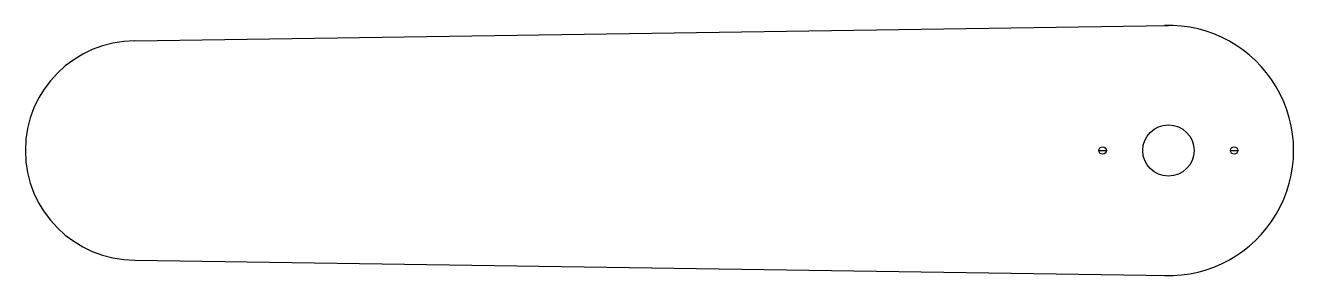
# Model space of a CAD drawing. Header units: millimetres. Extents: x -89 to 114, y -20 to 20.
import ezdxf

# ---------------------------------------------------------------- set-up
doc = ezdxf.new("R2010")
doc.units = ezdxf.units.MM
doc.linetypes.add('CENTERX2', pattern=[20.32, 12.7, -2.54, 2.54, -2.54])

msp = doc.modelspace()

# ---------------------------------------------------------------- linework, layer by layer
at = {"color": 7, "linetype": 'Continuous'}
for p, q in [((-71.34, 17.5), (93.66, 20)), ((-71.34, -17.5), (93.66, -20))]:
    msp.add_line(p, q, dxfattribs=at)
at = {"color": 7, "linetype": 'CENTERX2'}
for p, q in [((82.56, 0), (83.76, 0)), ((103.56, 0), (104.76, 0))]:
    msp.add_line(p, q, dxfattribs=at)
at = {"color": 7, "linetype": 'Continuous'}
for centre, radius in [((93.66, 0), 4.1), ((83.16, 0), 0.6), ((104.16, 0), 0.6)]:
    msp.add_circle(centre, radius, dxfattribs=at)
for centre, radius, start, end in [((93.66, 0), 20, 268.2639, 91.7361), ((-71.34, 0), 17.5, 90, 270)]:
    msp.add_arc(centre, radius, start, end, dxfattribs=at)

doc.saveas('drawing.dxf')
